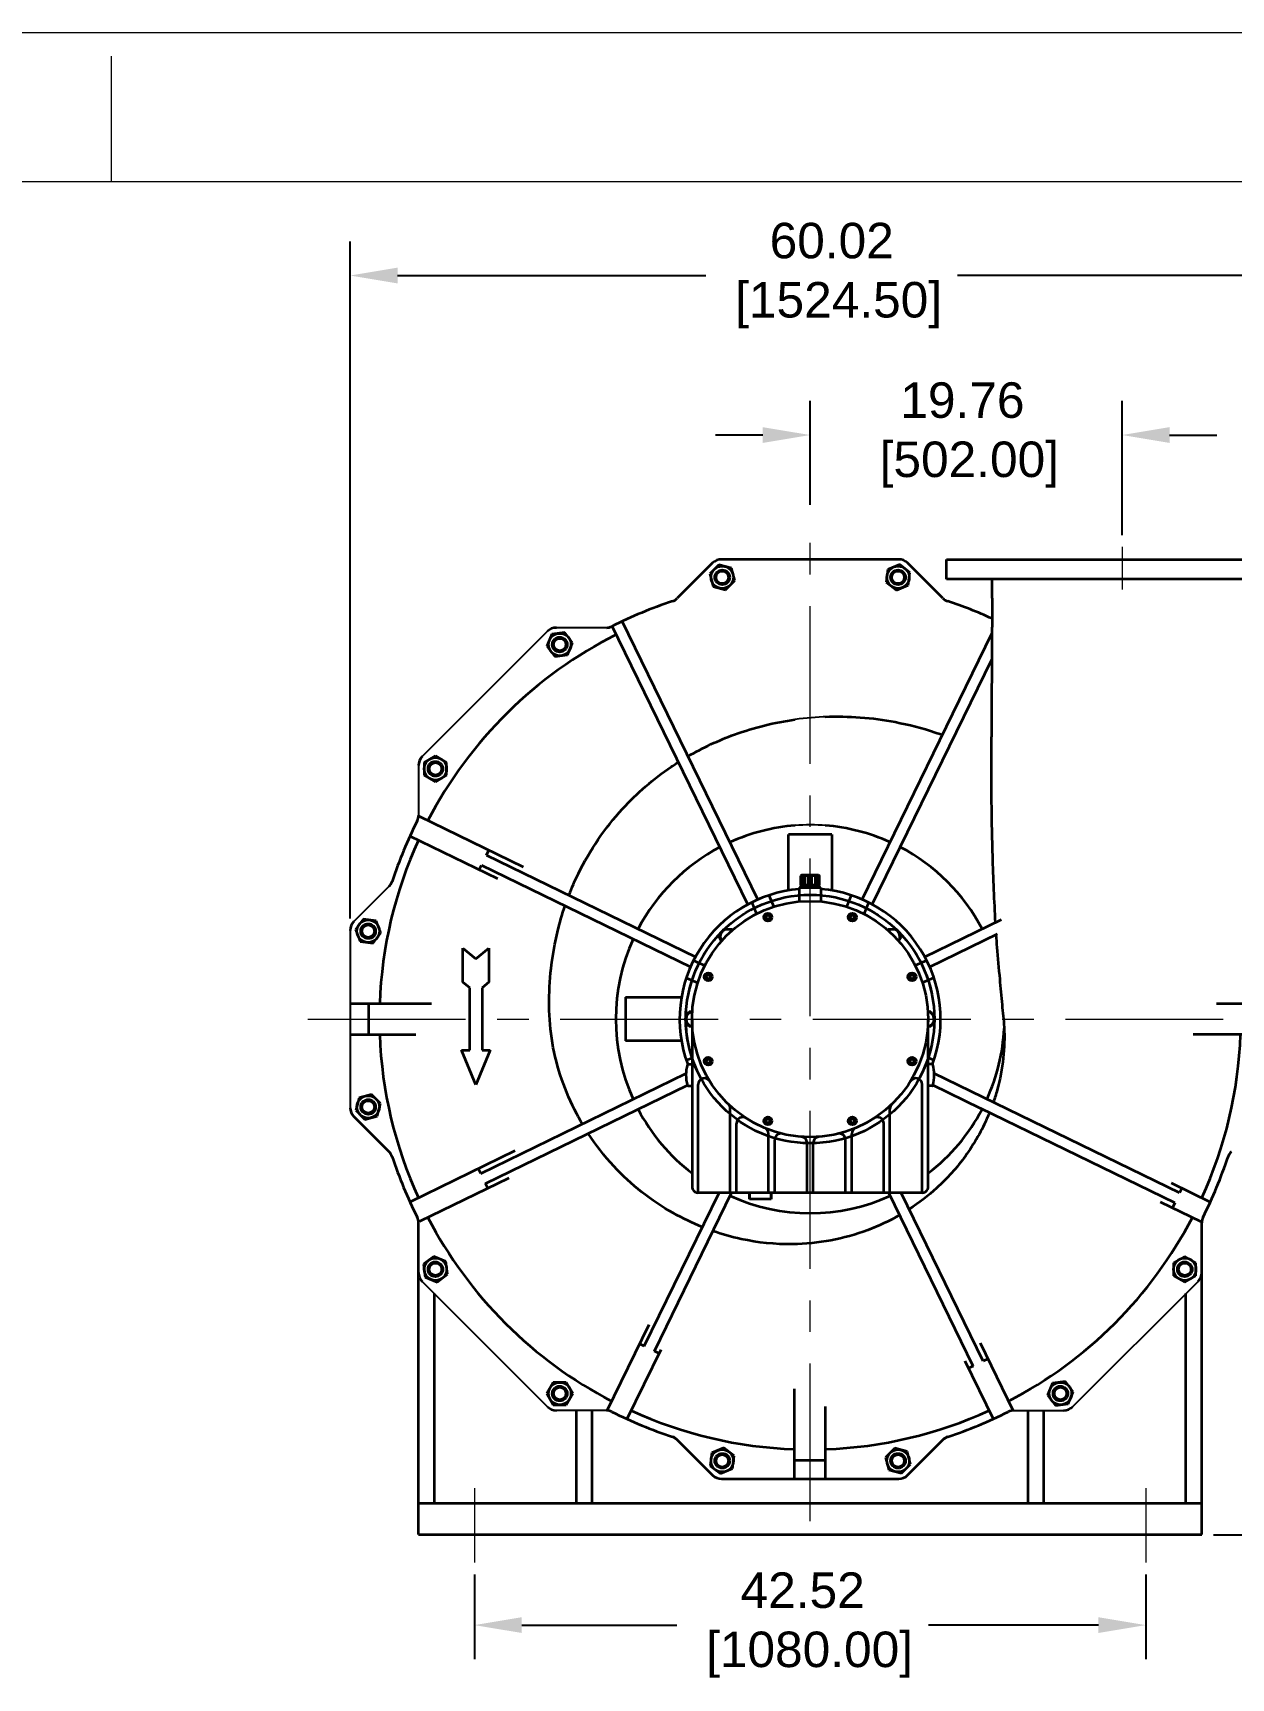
# Model space of a CAD drawing. Header units: inches. Extents: x 62 to 508, y 938 to 1278.
# Drawn here: x 391.7 to 467.6, y 1173.8 to 1278.1 of the extents above; entities that cross this region are included whole.
import ezdxf
from ezdxf.enums import TextEntityAlignment as Align

# ---------------------------------------------------------------- set-up
doc = ezdxf.new("R2010")
doc.units = ezdxf.units.IN
doc.header["$MEASUREMENT"] = 0
doc.linetypes.add('点画线', pattern=[16, 10, -2, 2, -2])
doc.layers.add('Title Block', color=7, linetype='Continuous')
doc.layers.add('中心线层', color=1, linetype='点画线', lineweight=18)
doc.layers.add('粗实线层', color=7, linetype='Continuous', lineweight=35)
doc.styles.add('ACANSTS', font='romans.shx', dxfattribs={"height": 1})
doc.styles.add('Roman', font='romans')
doc.styles.get("Standard").update_dxf_attribs({"font": 'arial.ttf'})
doc.dimstyles.new('STANDARD 2 PLCS', dxfattribs={"dimtxt": 0.125, "dimasz": 0.18, "dimexe": 0.18, "dimexo": 0.0625, "dimgap": 0.09, "dimtad": 0, "dimtih": 1, "dimtoh": 1, "dimzin": 4, "dimdsep": 46, "dimtxsty": 'Standard', "dimcen": 0.09, "dimaunit": 1, "dimadec": 0, "dimazin": 1, "dimtfac": 1, "dimtofl": 0, "dimtmove": 1, "dimatfit": 3, "dimfxl": 1, "dimtolj": 1, "dimtzin": 4, "dimarcsym": 0})

# ---------------------------------------------------------------- blocks, each defined once
blk = doc.blocks.new('*D19')
at = {"color": 0, "lineweight": -2, "transparency": 16777216}
for p, q in [((411.81, 1221.98), (411.81, 1264.89)), ((471.83, 1245.49), (471.83, 1264.89)), ((414.81, 1262.73), (434.34, 1262.73)), ((468.83, 1262.73), (450.28, 1262.73))]:
    blk.add_line(p, q, dxfattribs=at)
at = {"color": 0, "transparency": 16777216}
for points in [[(414.81, 1263.23), (414.81, 1262.23), (411.81, 1262.73)], [(468.83, 1263.23), (468.83, 1262.23), (471.83, 1262.73)]]:
    blk.add_solid(points, dxfattribs=at)
at = {"layer": 'Defpoints', "color": 0, "transparency": 16777216}
for p in [(471.83, 1262.73), (471.83, 1244.74), (411.81, 1221.23)]:
    blk.add_point(p, dxfattribs=at)
at = {"color": 0, "transparency": 16777216, "insert": (442.31, 1262.73), "char_height": 2.25, "attachment_point": 5}
blk.add_mtext('\\A1;60.02\\P [1524.50]', dxfattribs=at)
blk = doc.blocks.new('*D20')
at = {"color": 0, "lineweight": -2, "transparency": 16777216}
for p, q in [((440.94, 1248.19), (440.94, 1254.78)), ((460.71, 1246.28), (460.71, 1254.78)), ((437.94, 1252.62), (434.94, 1252.62)), ((463.71, 1252.62), (466.71, 1252.62))]:
    blk.add_line(p, q, dxfattribs=at)
at = {"color": 0, "transparency": 16777216}
for points in [[(437.94, 1253.12), (437.94, 1252.12), (440.94, 1252.62)], [(463.71, 1253.12), (463.71, 1252.12), (460.71, 1252.62)]]:
    blk.add_solid(points, dxfattribs=at)
at = {"layer": 'Defpoints', "color": 0, "transparency": 16777216}
for p in [(440.94, 1252.62), (440.94, 1247.44), (460.71, 1245.53)]:
    blk.add_point(p, dxfattribs=at)
at = {"color": 0, "transparency": 16777216, "insert": (450.59, 1252.62), "char_height": 2.25, "attachment_point": 5}
blk.add_mtext('\\A1;19.76\\P [502.00]', dxfattribs=at)
blk = doc.blocks.new('*D21')
at = {"color": 0, "lineweight": -2, "transparency": 16777216}
for p, q in [((472.58, 1244.74), (484.41, 1244.74)), ((482.25, 1241.74), (482.25, 1222.64)), ((482.25, 1185.93), (482.25, 1213.83)), ((466.5, 1182.93), (484.41, 1182.93))]:
    blk.add_line(p, q, dxfattribs=at)
at = {"color": 0, "transparency": 16777216}
for points in [[(481.75, 1241.74), (482.75, 1241.74), (482.25, 1244.74)], [(481.75, 1185.93), (482.75, 1185.93), (482.25, 1182.93)]]:
    blk.add_solid(points, dxfattribs=at)
at = {"layer": 'Defpoints', "color": 0, "transparency": 16777216}
for p in [(471.83, 1244.74), (465.75, 1182.93), (482.25, 1182.93)]:
    blk.add_point(p, dxfattribs=at)
at = {"color": 0, "transparency": 16777216, "insert": (482.25, 1218.24), "char_height": 2.25, "attachment_point": 5}
blk.add_mtext('\\A1;61.81\\P [1570.00]', dxfattribs=at)
blk = doc.blocks.new('*D22')
at = {"color": 0, "lineweight": -2, "transparency": 16777216}
for p, q in [((419.68, 1180.41), (419.68, 1175.04)), ((462.2, 1180.41), (462.2, 1175.04)), ((422.68, 1177.2), (432.5, 1177.2)), ((459.2, 1177.2), (448.44, 1177.2))]:
    blk.add_line(p, q, dxfattribs=at)
at = {"color": 0, "transparency": 16777216}
for points in [[(422.68, 1177.7), (422.68, 1176.7), (419.68, 1177.2)], [(459.2, 1177.7), (459.2, 1176.7), (462.2, 1177.2)]]:
    blk.add_solid(points, dxfattribs=at)
at = {"layer": 'Defpoints', "color": 0, "transparency": 16777216}
for p in [(419.68, 1181.16), (462.2, 1181.16), (462.2, 1177.2)]:
    blk.add_point(p, dxfattribs=at)
at = {"color": 0, "transparency": 16777216, "insert": (440.47, 1177.2), "char_height": 2.25, "attachment_point": 5}
blk.add_mtext('\\A1;42.52\\P [1080.00]', dxfattribs=at)
blk = doc.blocks.new('LONE STAR BLOWER TITLE BLOCK (SIZE A)')
at = {"layer": 'Title Block', "lineweight": 15}
for p, q in [((23.625, 18), (0, 18)), ((17.7188, 17.5), (17.7188, 17.9219)), ((23.125, 17.5), (0.5, 17.5)), ((23.125, 17.5), (0.5, 17.5))]:
    blk.add_line(p, q, dxfattribs=at)
at = {"layer": 'Title Block', "lineweight": 15, "style": 'ACANSTS'}
for tag, p, height in [('DRAWN_BY', (14.3692, 2.2855), 0.135), ('DRAWN_DATE', (15.5145, 2.2938), 0.135), ('DRAWING_SUBTITLE', (17.5134, 1.9768), 0.2025), ('CHECKED_BY', (14.3914, 1.9397), 0.135), ('CHECK_DATE', (15.4958, 1.9404), 0.135), ('ENGINEER', (14.3854, 1.6081), 0.135), ('ENG_DATE', (15.4868, 1.6029), 0.135), ('DRAWING_SUBTITLE', (17.5109, 1.5494), 0.2025), ('MANUFACTURING', (14.3811, 1.2706), 0.135), ('MFG_DATE', (15.4879, 1.2695), 0.135), ('CONTROL', (14.3811, 0.9331), 0.135), ('CONTROL_DATE', (15.4879, 0.932), 0.135), ('CAGE_CODE', (17.7275, 0.9163), 0.135), ('MODEL_FILE_NAME', (8.2952, 0.6111), 0.135), ('APPROVED_BY', (14.3698, 0.5685), 0.135), ('APPROVAL_DATE', (15.4796, 0.5615), 0.135)]:
    blk.add_attdef(tag, p, '', height=height, dxfattribs=at)
at = {"layer": 'Title Block', "lineweight": 15, "style": 'Roman', "flags": 8}
for tag, height, p in [('DWG_NUMBER', 0.2812, (18.9096, 1.1474)), ('SCALE', 0.135, (17.9035, 0.7041)), ('SHEETNUMBER', 0.135, (21.2556, 0.7041)), ('TOTA_SHEETS', 0.135, (21.8939, 0.7016))]:
    blk.add_attdef(tag, text='', height=height, dxfattribs=at).set_placement(p, align=Align.TOP_LEFT)
at = {"layer": 'Title Block', "lineweight": 15, "style": 'ACANSTS'}
blk.add_attdef('REVISION', text='', height=0.135, dxfattribs=at).set_placement((22.8495, 0.8933), align=Align.CENTER)

msp = doc.modelspace()

# ---------------------------------------------------------------- linework, layer by layer
for p, q in [((471.828, 1244.743), (450.606, 1244.743)), ((424.313, 1240.181), (416.37, 1232.238)), ((428.035, 1240.412), (424.87, 1240.412)), ((428.389, 1240.496), (428.035, 1240.412)), ((428.389, 1240.496), (428.035, 1240.412)), ((416.139, 1231.681), (416.139, 1228.516)), ((416.139, 1228.516), (416.055, 1228.162)), ((416.139, 1228.516), (416.055, 1228.162)), ((414.468, 1224.331), (414.277, 1224.02)), ((414.468, 1224.331), (414.277, 1224.02)), ((414.277, 1224.02), (412.039, 1221.783)), ((438.682, 1223.152), (437.962, 1222.897)), ((439.423, 1223.335), (438.682, 1223.152)), ((440.179, 1223.446), (439.423, 1223.335)), ((440.942, 1223.483), (440.179, 1223.446)), ((441.705, 1223.446), (440.942, 1223.483)), ((442.461, 1223.335), (441.705, 1223.446)), ((443.202, 1223.152), (442.461, 1223.335)), ((443.922, 1222.897), (443.202, 1223.152)), ((436.612, 1222.186), (435.995, 1221.735)), ((437.27, 1222.574), (436.612, 1222.186)), ((437.962, 1222.897), (437.27, 1222.574)), ((444.614, 1222.574), (443.922, 1222.897)), ((445.272, 1222.186), (444.614, 1222.574)), ((445.889, 1221.735), (445.272, 1222.186)), ((411.808, 1221.226), (411.808, 1218.891)), ((435.425, 1221.227), (434.907, 1220.666)), ((435.995, 1221.735), (435.425, 1221.227)), ((446.459, 1221.227), (445.889, 1221.735)), ((446.977, 1220.666), (446.459, 1221.227)), ((434.445, 1220.058), (434.045, 1219.407)), ((434.907, 1220.666), (434.445, 1220.058)), ((447.439, 1220.058), (446.977, 1220.666)), ((447.839, 1219.407), (447.439, 1220.058)), ((411.808, 1218.891), (411.808, 1218.891)), ((411.808, 1218.891), (411.808, 1216.593)), ((434.045, 1219.407), (433.709, 1218.721)), ((448.175, 1218.721), (447.839, 1219.407)), ((433.442, 1218.006), (433.245, 1217.268)), ((433.709, 1218.721), (433.442, 1218.006)), ((448.442, 1218.006), (448.175, 1218.721)), ((448.639, 1217.268), (448.442, 1218.006)), ((433.245, 1217.268), (433.12, 1216.514)), ((448.764, 1216.514), (448.639, 1217.268)), ((411.808, 1216.593), (411.808, 1216.593)), ((411.808, 1216.593), (411.808, 1214.625)), ((433.12, 1216.514), (433.068, 1215.662)), ((433.12, 1216.514), (433.12, 1216.514)), ((448.767, 1216.484), (448.764, 1216.514)), ((448.764, 1216.514), (448.764, 1216.514)), ((448.771, 1216.454), (448.767, 1216.484)), ((448.774, 1216.424), (448.771, 1216.454)), ((448.777, 1216.394), (448.774, 1216.424)), ((448.78, 1216.364), (448.777, 1216.394)), ((448.783, 1216.334), (448.78, 1216.364)), ((448.785, 1216.304), (448.783, 1216.334)), ((448.788, 1216.274), (448.785, 1216.304)), ((448.79, 1216.243), (448.788, 1216.274)), ((448.793, 1216.213), (448.79, 1216.243)), ((448.795, 1216.183), (448.793, 1216.213)), ((448.797, 1216.153), (448.795, 1216.183)), ((448.799, 1216.123), (448.797, 1216.153)), ((448.801, 1216.093), (448.799, 1216.123)), ((448.803, 1216.062), (448.801, 1216.093)), ((448.805, 1216.032), (448.803, 1216.062)), ((448.806, 1216.002), (448.805, 1216.032)), ((448.808, 1215.972), (448.806, 1216.002)), ((448.809, 1215.942), (448.808, 1215.972)), ((448.81, 1215.911), (448.809, 1215.942)), ((448.811, 1215.881), (448.81, 1215.911)), ((448.812, 1215.851), (448.811, 1215.881)), ((448.813, 1215.821), (448.812, 1215.851)), ((448.814, 1215.79), (448.813, 1215.821)), ((448.815, 1215.76), (448.814, 1215.79)), ((448.815, 1215.73), (448.815, 1215.76)), ((448.816, 1215.7), (448.815, 1215.73)), ((433.068, 1215.662), (433.109, 1214.808)), ((433.109, 1214.808), (433.242, 1213.964)), ((448.631, 1213.913), (448.77, 1214.756)), ((448.77, 1214.756), (448.816, 1215.609)), ((448.816, 1215.669), (448.816, 1215.7)), ((448.816, 1215.639), (448.816, 1215.669)), ((448.816, 1215.609), (448.816, 1215.639)), ((411.808, 1214.625), (411.808, 1214.625)), ((411.808, 1214.625), (411.808, 1209.992)), ((433.242, 1213.964), (433.465, 1213.14)), ((448.402, 1213.09), (448.631, 1213.913)), ((433.465, 1213.14), (433.777, 1212.344)), ((448.085, 1212.296), (448.402, 1213.09)), ((433.777, 1212.344), (434.173, 1211.587)), ((434.173, 1211.587), (434.648, 1210.877)), ((447.204, 1210.835), (447.684, 1211.542)), ((447.684, 1211.542), (448.085, 1212.296)), ((434.648, 1210.877), (435.198, 1210.223)), ((446.65, 1210.185), (447.204, 1210.835)), ((435.198, 1210.223), (435.815, 1209.632)), ((435.815, 1209.632), (436.493, 1209.112)), ((445.347, 1209.083), (446.028, 1209.598)), ((446.028, 1209.598), (446.65, 1210.185)), ((412.039, 1209.435), (414.277, 1207.197)), ((436.493, 1209.112), (437.223, 1208.668)), ((437.223, 1208.668), (437.997, 1208.306)), ((443.838, 1208.287), (444.614, 1208.644)), ((444.614, 1208.644), (445.347, 1209.083)), ((437.997, 1208.306), (438.806, 1208.03)), ((438.806, 1208.03), (439.639, 1207.843)), ((439.639, 1207.843), (440.489, 1207.748)), ((440.489, 1207.748), (441.343, 1207.745)), ((441.343, 1207.745), (442.193, 1207.835)), ((442.193, 1207.835), (443.028, 1208.016)), ((443.028, 1208.016), (443.838, 1208.287)), ((414.277, 1207.197), (414.468, 1206.887)), ((414.277, 1207.197), (414.468, 1206.887)), ((467.217, 1206.302), (467.251, 1206.4)), ((467.251, 1206.4), (467.285, 1206.497)), ((467.285, 1206.497), (467.318, 1206.594)), ((467.318, 1206.594), (467.351, 1206.692)), ((467.351, 1206.692), (467.384, 1206.789)), ((467.384, 1206.789), (467.416, 1206.887)), ((467.416, 1206.887), (467.607, 1207.197)), ((467.416, 1206.887), (467.607, 1207.197)), ((467.42, 1206.899), (467.416, 1206.887)), ((467.424, 1206.91), (467.42, 1206.899)), ((467.429, 1206.922), (467.424, 1206.91)), ((467.433, 1206.933), (467.429, 1206.922)), ((467.438, 1206.944), (467.433, 1206.933)), ((467.443, 1206.956), (467.438, 1206.944)), ((467.448, 1206.967), (467.443, 1206.956)), ((467.453, 1206.978), (467.448, 1206.967)), ((467.458, 1206.989), (467.453, 1206.978)), ((467.464, 1207), (467.458, 1206.989)), ((467.469, 1207.011), (467.464, 1207)), ((467.475, 1207.022), (467.469, 1207.011)), ((467.481, 1207.032), (467.475, 1207.022)), ((467.487, 1207.043), (467.481, 1207.032)), ((467.494, 1207.053), (467.487, 1207.043)), ((467.5, 1207.064), (467.494, 1207.053)), ((467.507, 1207.074), (467.5, 1207.064)), ((467.514, 1207.084), (467.507, 1207.074)), ((467.521, 1207.094), (467.514, 1207.084)), ((467.528, 1207.104), (467.521, 1207.094)), ((467.535, 1207.114), (467.528, 1207.104)), ((467.543, 1207.124), (467.535, 1207.114)), ((467.55, 1207.133), (467.543, 1207.124)), ((467.558, 1207.143), (467.55, 1207.133)), ((467.566, 1207.152), (467.558, 1207.143)), ((467.574, 1207.162), (467.566, 1207.152)), ((467.582, 1207.171), (467.574, 1207.162)), ((467.59, 1207.18), (467.582, 1207.171)), ((467.599, 1207.189), (467.59, 1207.18)), ((467.607, 1207.197), (467.599, 1207.189)), ((414.844, 1205.819), (414.88, 1205.722)), ((414.88, 1205.722), (414.917, 1205.626)), ((466.817, 1205.243), (466.855, 1205.338)), ((466.855, 1205.338), (466.893, 1205.434)), ((466.893, 1205.434), (466.93, 1205.53)), ((466.93, 1205.53), (466.967, 1205.626)), ((466.967, 1205.626), (467.004, 1205.722)), ((467.004, 1205.722), (467.04, 1205.819)), ((467.04, 1205.819), (467.076, 1205.915)), ((467.076, 1205.915), (467.112, 1206.012)), ((467.112, 1206.012), (467.147, 1206.109)), ((467.147, 1206.109), (467.182, 1206.205)), ((467.182, 1206.205), (467.217, 1206.302)), ((466.374, 1204.2), (466.416, 1204.294)), ((466.416, 1204.294), (466.458, 1204.388)), ((466.458, 1204.388), (466.499, 1204.483)), ((466.499, 1204.483), (466.54, 1204.577)), ((466.54, 1204.577), (466.581, 1204.672)), ((466.581, 1204.672), (466.621, 1204.767)), ((466.621, 1204.767), (466.661, 1204.862)), ((466.661, 1204.862), (466.7, 1204.957)), ((466.7, 1204.957), (466.74, 1205.052)), ((466.74, 1205.052), (466.778, 1205.147)), ((466.778, 1205.147), (466.817, 1205.243)), ((465.893, 1203.183), (465.909, 1203.214)), ((465.909, 1203.214), (465.924, 1203.246)), ((465.924, 1203.246), (465.94, 1203.278)), ((465.94, 1203.278), (465.956, 1203.31)), ((465.956, 1203.31), (465.971, 1203.341)), ((465.971, 1203.341), (465.987, 1203.373)), ((465.987, 1203.373), (466.002, 1203.405)), ((466.002, 1203.405), (466.018, 1203.437)), ((466.018, 1203.437), (466.033, 1203.469)), ((466.033, 1203.469), (466.049, 1203.5)), ((466.049, 1203.5), (466.064, 1203.532)), ((466.064, 1203.532), (466.079, 1203.564)), ((466.079, 1203.564), (466.095, 1203.596)), ((466.095, 1203.596), (466.11, 1203.628)), ((466.11, 1203.628), (466.125, 1203.66)), ((466.125, 1203.66), (466.14, 1203.692)), ((466.14, 1203.692), (466.155, 1203.724)), ((466.155, 1203.724), (466.17, 1203.756)), ((466.17, 1203.756), (466.185, 1203.788)), ((466.185, 1203.788), (466.2, 1203.82)), ((466.2, 1203.82), (466.215, 1203.852)), ((466.215, 1203.852), (466.23, 1203.884)), ((466.23, 1203.884), (466.245, 1203.916)), ((466.245, 1203.916), (466.26, 1203.948)), ((466.26, 1203.948), (466.275, 1203.981)), ((466.275, 1203.981), (466.289, 1204.013)), ((466.289, 1204.013), (466.332, 1204.106)), ((466.289, 1204.013), (466.289, 1204.013)), ((466.332, 1204.106), (466.374, 1204.2)), ((416.055, 1203.056), (416.139, 1202.702)), ((416.055, 1203.056), (416.139, 1202.702)), ((416.139, 1202.702), (416.139, 1184.9)), ((416.139, 1199.537), (416.139, 1202.702)), ((465.745, 1202.702), (465.83, 1203.056)), ((465.745, 1202.702), (465.83, 1203.056)), ((465.746, 1202.726), (465.745, 1202.714)), ((465.745, 1202.714), (465.745, 1202.702)), ((465.745, 1184.9), (465.745, 1202.702)), ((465.745, 1199.537), (465.745, 1202.702)), ((465.747, 1202.751), (465.746, 1202.738)), ((465.746, 1202.738), (465.746, 1202.726)), ((465.748, 1202.763), (465.747, 1202.751)), ((465.749, 1202.775), (465.748, 1202.763)), ((465.75, 1202.787), (465.749, 1202.775)), ((465.751, 1202.799), (465.75, 1202.787)), ((465.753, 1202.812), (465.751, 1202.799)), ((465.755, 1202.824), (465.753, 1202.812)), ((465.757, 1202.836), (465.755, 1202.824)), ((465.759, 1202.848), (465.757, 1202.836)), ((465.761, 1202.86), (465.759, 1202.848)), ((465.764, 1202.872), (465.761, 1202.86)), ((465.767, 1202.884), (465.764, 1202.872)), ((465.769, 1202.896), (465.767, 1202.884)), ((465.773, 1202.908), (465.769, 1202.896)), ((465.776, 1202.919), (465.773, 1202.908)), ((465.779, 1202.931), (465.776, 1202.919)), ((465.783, 1202.943), (465.779, 1202.931)), ((465.787, 1202.954), (465.783, 1202.943)), ((465.791, 1202.966), (465.787, 1202.954)), ((465.795, 1202.978), (465.791, 1202.966)), ((465.8, 1202.989), (465.795, 1202.978)), ((465.804, 1203), (465.8, 1202.989)), ((465.809, 1203.012), (465.804, 1203)), ((465.814, 1203.023), (465.809, 1203.012)), ((465.819, 1203.034), (465.814, 1203.023)), ((465.824, 1203.045), (465.819, 1203.034)), ((465.83, 1203.056), (465.824, 1203.045)), ((465.83, 1203.056), (465.845, 1203.088)), ((465.845, 1203.088), (465.861, 1203.119)), ((465.861, 1203.119), (465.877, 1203.151)), ((465.877, 1203.151), (465.893, 1203.183)), ((424.313, 1191.036), (416.37, 1198.98)), ((457.571, 1191.036), (465.515, 1198.98)), ((428.035, 1190.806), (424.87, 1190.806)), ((453.849, 1190.806), (457.014, 1190.806)), ((432.22, 1189.135), (432.53, 1188.944)), ((432.22, 1189.135), (432.53, 1188.944)), ((432.53, 1188.944), (434.768, 1186.706)), ((447.116, 1186.706), (449.354, 1188.944)), ((449.354, 1188.944), (449.664, 1189.135)), ((449.354, 1188.944), (449.664, 1189.135)), ((434.768, 1186.706), (434.768, 1186.706)), ((434.768, 1186.706), (434.783, 1186.691)), ((434.783, 1186.691), (434.798, 1186.677)), ((434.798, 1186.677), (434.814, 1186.664)), ((434.814, 1186.664), (434.83, 1186.651)), ((434.83, 1186.651), (434.846, 1186.638)), ((434.846, 1186.638), (434.862, 1186.625)), ((434.862, 1186.625), (434.879, 1186.614)), ((434.879, 1186.614), (434.896, 1186.602)), ((434.896, 1186.602), (434.914, 1186.591)), ((434.914, 1186.591), (434.931, 1186.581)), ((434.931, 1186.581), (434.949, 1186.57)), ((434.949, 1186.57), (434.968, 1186.561)), ((434.968, 1186.561), (434.986, 1186.552)), ((434.986, 1186.552), (435.005, 1186.543)), ((435.005, 1186.543), (435.024, 1186.535)), ((435.024, 1186.535), (435.043, 1186.527)), ((435.043, 1186.527), (435.062, 1186.52)), ((435.062, 1186.52), (435.082, 1186.514)), ((446.802, 1186.514), (446.822, 1186.52)), ((446.822, 1186.52), (446.841, 1186.527)), ((446.841, 1186.527), (446.86, 1186.535)), ((446.86, 1186.535), (446.879, 1186.543)), ((446.879, 1186.543), (446.898, 1186.552)), ((446.898, 1186.552), (446.916, 1186.561)), ((446.916, 1186.561), (446.935, 1186.57)), ((446.935, 1186.57), (446.953, 1186.581)), ((446.953, 1186.581), (446.97, 1186.591)), ((446.97, 1186.591), (446.988, 1186.602)), ((446.988, 1186.602), (447.005, 1186.614)), ((447.005, 1186.614), (447.022, 1186.625)), ((447.022, 1186.625), (447.038, 1186.638)), ((447.038, 1186.638), (447.055, 1186.651)), ((447.055, 1186.651), (447.07, 1186.664)), ((447.07, 1186.664), (447.086, 1186.677)), ((447.086, 1186.677), (447.101, 1186.691)), ((447.101, 1186.691), (447.116, 1186.706)), ((447.116, 1186.706), (447.116, 1186.706)), ((435.082, 1186.514), (435.101, 1186.507)), ((435.101, 1186.507), (435.121, 1186.502)), ((435.121, 1186.502), (435.141, 1186.497)), ((435.141, 1186.497), (435.161, 1186.492)), ((435.161, 1186.492), (435.182, 1186.488)), ((435.182, 1186.488), (435.202, 1186.485)), ((435.202, 1186.485), (435.222, 1186.482)), ((435.222, 1186.482), (435.243, 1186.479)), ((435.243, 1186.479), (435.263, 1186.477)), ((435.263, 1186.477), (435.284, 1186.476)), ((435.284, 1186.476), (435.304, 1186.475)), ((435.304, 1186.475), (435.325, 1186.475)), ((435.325, 1186.475), (435.325, 1186.475)), ((435.325, 1186.475), (439.958, 1186.475)), ((439.958, 1186.475), (439.958, 1186.475)), ((439.958, 1186.475), (441.926, 1186.475)), ((441.926, 1186.475), (441.926, 1186.475)), ((441.926, 1186.475), (446.559, 1186.475)), ((446.559, 1186.475), (446.559, 1186.475)), ((446.559, 1186.475), (446.58, 1186.475)), ((446.58, 1186.475), (446.6, 1186.476)), ((446.6, 1186.476), (446.621, 1186.477)), ((446.621, 1186.477), (446.641, 1186.479)), ((446.641, 1186.479), (446.662, 1186.482)), ((446.662, 1186.482), (446.682, 1186.485)), ((446.682, 1186.485), (446.702, 1186.488)), ((446.702, 1186.488), (446.723, 1186.492)), ((446.723, 1186.492), (446.743, 1186.497)), ((446.743, 1186.497), (446.763, 1186.502)), ((446.763, 1186.502), (446.783, 1186.507)), ((446.783, 1186.507), (446.802, 1186.514)), ((465.745, 1182.932), (465.745, 1184.9)), ((455.115, 1182.932), (462.202, 1182.932)), ((462.202, 1182.932), (462.202, 1182.932)), ((462.202, 1182.932), (465.745, 1182.932)), ((465.745, 1182.932), (465.745, 1182.932))]:
    msp.add_line(p, q)
for centre, radius, start, end in [((442.671, 1215.496), 19.284, 91.92287, 97.98853), ((440.942, 1215.609), 12.303, 85.34875, 94.43224)]:
    msp.add_arc(centre, radius, start, end)
at = {"layer": '中心线层'}
for p, q in [((440.942, 1183.782), (440.942, 1247.436)), ((460.706, 1245.534), (460.706, 1242.834)), ((409.115, 1215.609), (472.769, 1215.609)), ((419.682, 1185.885), (419.682, 1181.16)), ((462.202, 1185.885), (462.202, 1181.16))]:
    msp.add_line(p, q, dxfattribs=at)
at = {"layer": '粗实线层'}
for p, q in [((434.768, 1244.512), (432.53, 1242.274)), ((435.162, 1244.394), (434.583, 1243.816)), ((435.952, 1244.182), (435.162, 1244.394)), ((439.82, 1244.743), (435.325, 1244.743)), ((436.164, 1243.392), (435.952, 1244.182)), ((446.559, 1244.743), (439.82, 1244.743)), ((445.861, 1244.102), (445.755, 1243.291)), ((446.617, 1244.415), (445.861, 1244.102)), ((447.267, 1243.917), (446.617, 1244.415)), ((449.354, 1242.274), (447.116, 1244.512)), ((447.16, 1243.106), (447.267, 1243.917)), ((449.584, 1243.483), (449.584, 1244.743)), ((449.584, 1244.743), (471.828, 1244.743)), ((434.583, 1243.816), (434.795, 1243.025)), ((434.795, 1243.025), (435.585, 1242.813)), ((435.585, 1242.813), (436.164, 1243.392)), ((445.755, 1243.291), (446.404, 1242.792)), ((446.404, 1242.792), (447.16, 1243.106)), ((471.828, 1243.483), (449.584, 1243.483)), ((437.64, 1223.188), (429.038, 1240.824)), ((424.586, 1239.991), (424.273, 1239.235)), ((425.397, 1240.098), (424.586, 1239.991)), ((425.896, 1239.449), (425.397, 1240.098)), ((437.003, 1222.878), (428.401, 1240.513)), ((444.245, 1223.188), (452.462, 1240.036)), ((424.273, 1239.235), (424.771, 1238.586)), ((424.771, 1238.586), (425.582, 1238.693)), ((425.582, 1238.693), (425.896, 1239.449)), ((444.882, 1222.878), (452.454, 1238.403)), ((417.209, 1232.285), (416.5, 1231.876)), ((416.5, 1231.876), (416.5, 1231.058)), ((417.918, 1231.876), (417.209, 1232.285)), ((417.918, 1231.058), (417.918, 1231.876)), ((416.5, 1231.058), (417.209, 1230.648)), ((417.209, 1230.648), (417.918, 1231.058)), ((422.796, 1225.226), (416.193, 1228.446)), ((421.159, 1224.491), (415.589, 1227.208)), ((439.564, 1223.761), (439.564, 1227.306)), ((439.991, 1227.306), (439.564, 1227.306)), ((442.32, 1227.306), (439.991, 1227.306)), ((442.32, 1227.306), (442.32, 1223.761)), ((420.436, 1226.005), (420.583, 1226.305)), ((419.979, 1225.067), (420.125, 1225.368)), ((420.125, 1225.368), (433.363, 1218.911)), ((420.436, 1226.005), (433.673, 1219.548)), ((440.411, 1224.743), (440.351, 1224.684)), ((440.351, 1224.113), (440.351, 1224.684)), ((440.351, 1224.684), (440.36, 1224.684)), ((440.351, 1224.113), (441.533, 1224.113)), ((440.351, 1223.955), (440.351, 1224.073)), ((440.351, 1224.073), (441.533, 1224.073)), ((440.38, 1224.703), (440.36, 1224.684)), ((440.36, 1224.113), (440.36, 1224.684)), ((440.38, 1224.703), (440.38, 1224.113)), ((440.38, 1224.703), (440.475, 1224.703)), ((440.391, 1224.073), (440.391, 1224.113)), ((440.411, 1224.743), (441.474, 1224.743)), ((440.461, 1224.684), (440.475, 1224.703)), ((440.461, 1224.113), (440.461, 1224.684)), ((440.461, 1224.684), (440.6, 1224.684)), ((440.614, 1224.703), (440.6, 1224.684)), ((440.6, 1224.113), (440.6, 1224.684)), ((440.614, 1224.703), (440.614, 1224.113)), ((440.614, 1224.703), (440.844, 1224.703)), ((440.844, 1224.113), (440.844, 1224.703)), ((440.844, 1224.684), (441.04, 1224.684)), ((441.04, 1224.113), (441.04, 1224.703)), ((441.04, 1224.703), (441.27, 1224.703)), ((441.27, 1224.703), (441.27, 1224.113)), ((441.284, 1224.684), (441.27, 1224.703)), ((441.284, 1224.113), (441.284, 1224.684)), ((441.284, 1224.684), (441.423, 1224.684)), ((441.409, 1224.703), (441.423, 1224.684)), ((441.409, 1224.703), (441.504, 1224.703)), ((441.423, 1224.113), (441.423, 1224.684)), ((441.474, 1224.743), (441.533, 1224.684)), ((441.493, 1224.073), (441.493, 1224.113)), ((441.504, 1224.703), (441.504, 1224.113)), ((441.524, 1224.684), (441.504, 1224.703)), ((441.524, 1224.113), (441.524, 1224.684)), ((441.524, 1224.684), (441.533, 1224.684)), ((441.533, 1224.113), (441.533, 1224.684)), ((441.533, 1223.955), (441.533, 1224.073)), ((438.332, 1223.454), (438.64, 1222.711)), ((440.253, 1223.955), (440.253, 1223.057)), ((440.253, 1223.955), (441.631, 1223.955)), ((441.631, 1223.955), (441.631, 1223.057)), ((443.552, 1223.454), (443.245, 1222.711)), ((437.241, 1223.002), (437.549, 1222.256)), ((438.2, 1222.182), (438.133, 1222.065)), ((438.133, 1222.065), (438.2, 1221.948)), ((438.335, 1222.182), (438.2, 1222.182)), ((438.403, 1222.065), (438.335, 1222.182)), ((438.335, 1221.948), (438.403, 1222.065)), ((443.549, 1222.182), (443.481, 1222.065)), ((443.481, 1222.065), (443.549, 1221.948)), ((443.684, 1222.182), (443.549, 1222.182)), ((443.751, 1222.065), (443.684, 1222.182)), ((443.684, 1221.948), (443.751, 1222.065)), ((444.643, 1223.002), (444.335, 1222.256)), ((412.634, 1221.933), (412.136, 1221.284)), ((412.136, 1221.284), (412.449, 1220.528)), ((413.445, 1221.827), (412.634, 1221.933)), ((413.26, 1220.421), (413.758, 1221.071)), ((413.758, 1221.071), (413.445, 1221.827)), ((435.177, 1220.829), (435.449, 1221.301)), ((435.449, 1221.301), (435.995, 1221.301)), ((435.995, 1221.301), (436.033, 1221.236)), ((438.2, 1221.948), (438.335, 1221.948)), ((443.549, 1221.948), (443.684, 1221.948)), ((445.851, 1221.236), (445.889, 1221.301)), ((445.889, 1221.301), (446.435, 1221.301)), ((446.435, 1221.301), (446.707, 1220.829)), ((448.211, 1219.548), (453.067, 1221.917)), ((448.522, 1218.911), (452.806, 1221.001)), ((412.449, 1220.528), (413.26, 1220.421)), ((418.947, 1217.946), (418.947, 1220.111)), ((418.947, 1220.111), (419.774, 1219.417)), ((419.774, 1219.417), (420.6, 1220.111)), ((420.6, 1220.111), (420.6, 1217.946)), ((435.337, 1220.551), (435.177, 1220.829)), ((446.707, 1220.829), (446.547, 1220.551)), ((433.549, 1219.31), (434.282, 1219.007)), ((448.335, 1219.31), (447.603, 1219.007)), ((419.38, 1217.582), (418.947, 1217.946)), ((420.6, 1217.946), (420.167, 1217.582)), ((433.097, 1218.219), (433.835, 1217.914)), ((434.418, 1218.4), (434.351, 1218.283)), ((434.351, 1218.283), (434.418, 1218.166)), ((434.553, 1218.4), (434.418, 1218.4)), ((434.418, 1218.166), (434.553, 1218.166)), ((434.621, 1218.283), (434.553, 1218.4)), ((434.553, 1218.166), (434.621, 1218.283)), ((447.331, 1218.4), (447.263, 1218.283)), ((447.263, 1218.283), (447.331, 1218.166)), ((447.466, 1218.4), (447.331, 1218.4)), ((447.331, 1218.166), (447.466, 1218.166)), ((447.533, 1218.283), (447.466, 1218.4)), ((447.466, 1218.166), (447.533, 1218.283)), ((448.787, 1218.219), (448.049, 1217.914)), ((419.38, 1213.636), (419.38, 1217.582)), ((420.167, 1217.582), (420.167, 1213.636)), ((429.245, 1216.987), (429.245, 1214.231)), ((429.245, 1216.987), (432.79, 1216.987)), ((411.808, 1216.593), (416.967, 1216.593)), ((412.989, 1214.625), (412.989, 1216.593)), ((433.015, 1215.609), (433.287, 1216.081)), ((433.287, 1216.081), (433.479, 1216.081)), ((448.405, 1216.081), (448.597, 1216.081)), ((448.597, 1216.081), (448.869, 1215.609)), ((466.683, 1216.593), (470.076, 1216.593)), ((433.287, 1215.136), (433.015, 1215.609)), ((433.462, 1215.136), (433.287, 1215.136)), ((433.462, 1215.609), (433.462, 1204.983)), ((448.422, 1204.983), (448.422, 1215.609)), ((448.597, 1215.136), (448.422, 1215.136)), ((448.869, 1215.609), (448.597, 1215.136)), ((411.808, 1214.625), (415.959, 1214.625)), ((418.868, 1213.636), (419.38, 1213.636)), ((419.774, 1211.45), (418.868, 1213.636)), ((420.679, 1213.636), (419.774, 1211.45)), ((420.167, 1213.636), (420.679, 1213.636)), ((432.79, 1214.231), (429.245, 1214.231)), ((470.076, 1214.625), (465.209, 1214.625)), ((433.097, 1212.999), (433.462, 1213.15)), ((433.215, 1212.755), (433.462, 1212.755)), ((434.418, 1213.052), (434.351, 1212.935)), ((434.351, 1212.935), (434.418, 1212.818)), ((434.553, 1213.052), (434.418, 1213.052)), ((434.418, 1212.818), (434.553, 1212.818)), ((434.621, 1212.935), (434.553, 1213.052)), ((434.553, 1212.818), (434.621, 1212.935)), ((447.331, 1213.052), (447.263, 1212.935)), ((447.263, 1212.935), (447.331, 1212.818)), ((447.466, 1213.052), (447.331, 1213.052)), ((447.331, 1212.818), (447.466, 1212.818)), ((447.533, 1212.935), (447.466, 1213.052)), ((447.466, 1212.818), (447.533, 1212.935)), ((448.787, 1212.999), (448.422, 1213.15)), ((448.669, 1212.755), (448.422, 1212.755)), ((420.075, 1205.826), (433.076, 1212.167)), ((464.345, 1204.589), (448.808, 1212.167)), ((412.369, 1210.619), (412.157, 1209.829)), ((413.159, 1210.831), (412.369, 1210.619)), ((413.738, 1210.252), (413.159, 1210.831)), ((420.386, 1205.189), (433.171, 1211.424)), ((433.215, 1211.377), (433.462, 1211.377)), ((433.855, 1204.599), (433.855, 1211.461)), ((448.029, 1204.599), (448.029, 1211.461)), ((448.669, 1211.377), (448.422, 1211.377)), ((451.737, 1209.949), (448.713, 1211.424)), ((412.157, 1209.829), (412.735, 1209.25)), ((412.735, 1209.25), (413.526, 1209.462)), ((413.526, 1209.462), (413.738, 1210.252)), ((435.883, 1204.599), (435.883, 1209.928)), ((446.001, 1204.599), (446.001, 1209.928)), ((464.034, 1203.952), (451.754, 1209.941)), ((412.039, 1209.435), (414.277, 1207.197)), ((436.277, 1204.599), (436.277, 1208.994)), ((438.2, 1209.27), (438.133, 1209.153)), ((438.133, 1209.153), (438.2, 1209.036)), ((438.335, 1209.27), (438.2, 1209.27)), ((438.2, 1209.036), (438.335, 1209.036)), ((438.403, 1209.153), (438.335, 1209.27)), ((438.335, 1209.036), (438.403, 1209.153)), ((443.549, 1209.27), (443.481, 1209.153)), ((443.481, 1209.153), (443.549, 1209.036)), ((443.684, 1209.27), (443.549, 1209.27)), ((443.549, 1209.036), (443.684, 1209.036)), ((443.751, 1209.153), (443.684, 1209.27)), ((443.684, 1209.036), (443.751, 1209.153)), ((445.607, 1204.599), (445.607, 1208.994)), ((438.304, 1204.599), (438.304, 1208.342)), ((438.698, 1204.599), (438.698, 1207.955)), ((440.745, 1204.599), (440.745, 1207.757)), ((441.139, 1204.599), (441.139, 1207.757)), ((443.186, 1204.599), (443.186, 1207.955)), ((443.58, 1204.599), (443.58, 1208.342)), ((422.233, 1207.25), (415.589, 1204.01)), ((421.851, 1205.531), (416.193, 1202.771)), ((420.075, 1205.826), (419.928, 1206.126)), ((420.533, 1204.888), (420.386, 1205.189)), ((430.437, 1194.88), (435.178, 1204.599)), ((431.074, 1194.569), (435.967, 1204.599)), ((448.038, 1204.599), (433.846, 1204.599)), ((437.103, 1204.599), (437.103, 1204.192)), ((437.103, 1204.192), (437.103, 1204.599)), ((438.481, 1204.599), (438.481, 1204.192)), ((438.481, 1204.192), (438.481, 1204.599)), ((451.272, 1193.62), (445.918, 1204.599)), ((451.909, 1193.931), (446.706, 1204.599)), ((463.817, 1205.219), (466.295, 1204.01)), ((464.491, 1204.89), (464.345, 1204.589)), ((438.481, 1204.192), (437.103, 1204.192)), ((463.108, 1204.031), (465.691, 1202.771)), ((464.034, 1203.952), (463.887, 1203.651)), ((416.139, 1182.932), (416.139, 1202.702)), ((465.745, 1182.932), (465.745, 1202.702)), ((417.102, 1200.562), (416.453, 1200.064)), ((417.858, 1200.249), (417.102, 1200.562)), ((417.965, 1199.438), (417.858, 1200.249)), ((464.675, 1200.569), (463.966, 1200.16)), ((463.966, 1200.16), (463.966, 1199.342)), ((465.384, 1200.16), (464.675, 1200.569)), ((465.384, 1199.342), (465.384, 1200.16)), ((416.453, 1200.064), (416.56, 1199.253)), ((416.56, 1199.253), (417.316, 1198.94)), ((417.316, 1198.94), (417.965, 1199.438)), ((463.966, 1199.342), (464.675, 1198.933)), ((464.675, 1198.933), (465.384, 1199.342)), ((417.139, 1184.9), (417.139, 1198.211)), ((464.745, 1184.9), (464.745, 1198.211)), ((428.078, 1190.805), (430.738, 1196.258)), ((430.437, 1194.88), (430.137, 1195.026)), ((453.806, 1190.805), (451.725, 1195.072)), ((429.346, 1190.262), (431.496, 1194.671)), ((431.375, 1194.422), (431.074, 1194.569)), ((450.744, 1193.941), (452.538, 1190.262)), ((452.21, 1194.078), (451.909, 1193.931)), ((451.272, 1193.62), (450.972, 1193.473)), ((424.675, 1192.585), (424.266, 1191.876)), ((424.266, 1191.876), (424.675, 1191.167)), ((425.493, 1192.585), (424.675, 1192.585)), ((425.903, 1191.876), (425.493, 1192.585)), ((425.493, 1191.167), (425.903, 1191.876)), ((439.958, 1186.475), (439.958, 1192.182)), ((456.302, 1192.525), (455.989, 1191.769)), ((455.989, 1191.769), (456.487, 1191.12)), ((457.113, 1192.632), (456.302, 1192.525)), ((457.611, 1191.983), (457.113, 1192.632)), ((457.298, 1191.227), (457.611, 1191.983)), ((424.675, 1191.167), (425.493, 1191.167)), ((426.139, 1184.9), (426.139, 1190.806)), ((427.139, 1184.9), (427.139, 1190.806)), ((441.926, 1186.475), (441.926, 1191.058)), ((454.745, 1184.9), (454.745, 1190.806)), ((455.745, 1184.9), (455.745, 1190.806)), ((456.487, 1191.12), (457.298, 1191.227)), ((432.53, 1188.944), (434.768, 1186.706)), ((447.116, 1186.706), (449.354, 1188.944)), ((434.724, 1188.112), (434.618, 1187.301)), ((435.48, 1188.425), (434.724, 1188.112)), ((436.13, 1187.927), (435.48, 1188.425)), ((436.023, 1187.116), (436.13, 1187.927)), ((439.958, 1187.656), (441.926, 1187.656)), ((446.299, 1188.404), (445.72, 1187.826)), ((445.72, 1187.826), (445.932, 1187.035)), ((447.089, 1188.193), (446.299, 1188.404)), ((447.301, 1187.402), (447.089, 1188.193)), ((434.618, 1187.301), (435.267, 1186.803)), ((435.267, 1186.803), (436.023, 1187.116)), ((445.932, 1187.035), (446.722, 1186.824)), ((446.722, 1186.824), (447.301, 1187.402)), ((435.325, 1186.475), (446.559, 1186.475)), ((465.745, 1184.9), (416.139, 1184.9)), ((416.139, 1182.932), (465.745, 1182.932))]:
    msp.add_line(p, q, dxfattribs=at)
for points in [[(433.462, 1204.983), (433.466, 1204.924), (433.495, 1204.827), (433.549, 1204.739), (433.629, 1204.665), (433.735, 1204.615), (433.846, 1204.599)], [(448.038, 1204.599), (448.148, 1204.615), (448.253, 1204.664), (448.334, 1204.737), (448.388, 1204.824), (448.417, 1204.921), (448.422, 1204.983)]]:
    msp.add_lwpolyline(points, dxfattribs=at)
for centre, radius in [((435.374, 1243.604), 0.709), ((435.374, 1243.604), 0.472), ((435.374, 1243.604), 0.394), ((446.511, 1243.604), 0.709), ((446.511, 1243.604), 0.472), ((446.511, 1243.604), 0.394), ((425.084, 1239.342), 0.709), ((425.084, 1239.342), 0.472), ((425.084, 1239.342), 0.394), ((417.209, 1231.467), 0.709), ((417.209, 1231.467), 0.472), ((417.209, 1231.467), 0.394), ((440.942, 1215.609), 7.874), ((440.942, 1215.609), 7.48), ((438.268, 1222.065), 0.256), ((438.268, 1222.065), 0.244), ((438.268, 1222.065), 0.135), ((443.616, 1222.065), 0.256), ((443.616, 1222.065), 0.244), ((443.616, 1222.065), 0.135), ((412.947, 1221.177), 0.709), ((412.947, 1221.177), 0.472), ((412.947, 1221.177), 0.394), ((434.486, 1218.283), 0.256), ((434.486, 1218.283), 0.244), ((434.486, 1218.283), 0.135), ((447.398, 1218.283), 0.256), ((447.398, 1218.283), 0.244), ((447.398, 1218.283), 0.135), ((434.486, 1212.935), 0.256), ((434.486, 1212.935), 0.244), ((434.486, 1212.935), 0.135), ((447.398, 1212.935), 0.256), ((447.398, 1212.935), 0.244), ((447.398, 1212.935), 0.135), ((412.947, 1210.04), 0.709), ((412.947, 1210.04), 0.472), ((412.947, 1210.04), 0.394), ((438.268, 1209.153), 0.256), ((438.268, 1209.153), 0.244), ((438.268, 1209.153), 0.135), ((443.616, 1209.153), 0.256), ((443.616, 1209.153), 0.244), ((443.616, 1209.153), 0.135), ((417.209, 1199.751), 0.709), ((417.209, 1199.751), 0.472), ((417.209, 1199.751), 0.394), ((464.675, 1199.751), 0.709), ((464.675, 1199.751), 0.472), ((464.675, 1199.751), 0.394), ((425.084, 1191.876), 0.709), ((425.084, 1191.876), 0.472), ((425.084, 1191.876), 0.394), ((456.8, 1191.876), 0.709), ((456.8, 1191.876), 0.472), ((456.8, 1191.876), 0.394), ((435.374, 1187.614), 0.709), ((435.374, 1187.614), 0.472), ((435.374, 1187.614), 0.394), ((446.511, 1187.614), 0.709), ((446.511, 1187.614), 0.472), ((446.511, 1187.614), 0.394)]:
    msp.add_circle(centre, radius, dxfattribs=at)
for centre, radius, start, end in [((435.325, 1243.955), 0.787, 90, 135), ((435.374, 1243.604), 0.413, 120, 60), ((446.511, 1243.604), 0.413, 97.5, 37.5), ((446.559, 1243.955), 0.787, 45, 90), ((440.942, 1215.609), 27.874, 108.2345, 116.7655), ((431.974, 1242.831), 0.787, 288.23449, 315), ((449.91, 1242.831), 0.787, 225, 251.76551), ((440.942, 1215.609), 27.874, 65.5833, 71.7655), ((440.942, 1215.609), 27.283, 116.74412, 152.55298), ((424.87, 1239.625), 0.787, 90, 135), ((425.084, 1239.342), 0.413, 142.5, 82.5), ((428.035, 1241.199), 0.787, 269.99995, 296.76563), ((416.926, 1231.681), 0.787, 135, 180), ((417.209, 1231.467), 0.413, 165, 105), ((415.351, 1228.516), 0.787, 333.23445, 0.00002), ((440.942, 1215.609), 27.874, 153.2345, 161.7655), ((440.942, 1215.609), 12.303, 94.43224, 114.34965), ((440.942, 1215.609), 12.303, 65.65035, 85.56776), ((440.942, 1215.609), 27.283, 155.44702, 177.9326), ((440.942, 1215.609), 12.303, 117.65035, 152.34965), ((440.942, 1215.609), 12.303, 27.65035, 62.34965), ((413.72, 1224.577), 0.787, 314.99998, 341.76555), ((440.942, 1215.609), 8.268, 94.78019, 200.28093), ((440.942, 1215.609), 8.268, 339.71907, 85.21981), ((412.596, 1221.226), 0.787, 135, 180), ((412.947, 1221.177), 0.413, 187.5, 127.5), ((435.722, 1220.829), 0.472, 53.46684, 215.73091), ((446.162, 1220.829), 0.472, 324.26858, 126.53289), ((440.942, 1215.609), 12.303, 155.65035, 204.34965), ((433.56, 1215.609), 0.472, 99.88505, 257.94243), ((448.324, 1215.609), 0.472, 282.05774, 80.11504), ((440.942, 1215.609), 12.303, 335.65035, 357.22721), ((440.942, 1215.609), 27.283, 182.0674, 204.55298), ((440.942, 1215.609), 27.283, 335.44702, 357.9326), ((435.239, 1212.066), 2.165, 162.20841, 197.79159), ((433.215, 1212.715), 0.0394, 90, 162.20841), ((448.669, 1212.715), 0.0394, 17.79159, 90), ((446.645, 1212.066), 2.165, 342.20841, 17.79159), ((434.249, 1211.461), 0.394, 31.78833, 180), ((447.635, 1211.461), 0.394, 0, 148.21167), ((433.215, 1211.416), 0.0394, 197.79159, 270), ((448.669, 1211.416), 0.0394, 270, 342.20841), ((412.596, 1209.992), 0.787, 180, 225), ((412.947, 1210.04), 0.413, 210, 150), ((440.942, 1215.609), 12.303, 207.65035, 232.55497), ((435.489, 1209.928), 0.394, 0, 46.17167), ((446.395, 1209.928), 0.394, 133.82833, 180), ((440.942, 1215.609), 12.303, 307.44503, 332.34965), ((436.67, 1208.994), 0.394, 57.14601, 180), ((437.911, 1208.342), 0.394, 0, 67.35626), ((443.974, 1208.342), 0.394, 112.64374, 180), ((445.214, 1208.994), 0.394, 0, 122.85399), ((439.092, 1207.955), 0.394, 76.40838, 180), ((440.351, 1207.757), 0.394, 0, 85.69878), ((441.533, 1207.757), 0.394, 94.30122, 180), ((442.792, 1207.955), 0.394, 0, 103.59162), ((413.72, 1206.641), 0.787, 18.23457, 44.99997), ((440.942, 1215.609), 27.874, 198.2345, 206.7655), ((440.942, 1215.609), 27.874, 333.2345, 341.7655), ((468.164, 1206.641), 0.787, 134.99998, 161.76555), ((440.942, 1215.609), 12.303, 245.65035, 294.34965), ((415.351, 1202.702), 0.787, 360, 26.76551), ((415.351, 1202.702), 0.787, 359.99998, 26.76555), ((440.942, 1215.609), 27.283, 207.44702, 242.55298), ((440.942, 1215.609), 27.283, 297.44702, 332.55298), ((466.533, 1202.702), 0.787, 153.23448, 180), ((466.533, 1202.702), 0.787, 153.23445, 180.00002), ((417.209, 1199.751), 0.413, 232.5, 172.5), ((464.675, 1199.751), 0.413, 345, 285), ((416.926, 1199.537), 0.787, 180, 225), ((464.958, 1199.537), 0.787, 315, 0), ((425.084, 1191.876), 0.413, 255, 195), ((456.8, 1191.876), 0.413, 322.5, 262.5), ((424.87, 1191.593), 0.787, 225, 270), ((428.035, 1190.018), 0.787, 63.23437, 90.00005), ((440.942, 1215.609), 27.874, 243.2345, 251.7655), ((440.942, 1215.609), 27.283, 245.44702, 267.9326), ((440.942, 1215.609), 27.283, 272.0674, 294.55298), ((440.942, 1215.609), 27.874, 288.2345, 296.7655), ((453.849, 1190.018), 0.787, 89.99995, 116.76563), ((457.014, 1191.593), 0.787, 270, 315), ((431.974, 1188.387), 0.787, 44.99998, 71.76555), ((449.91, 1188.387), 0.787, 108.23453, 134.99999), ((435.374, 1187.614), 0.413, 277.5, 217.5), ((446.511, 1187.614), 0.413, 300, 240), ((435.325, 1187.262), 0.787, 225, 270), ((446.559, 1187.262), 0.787, 270, 315)]:
    msp.add_arc(centre, radius, start, end, dxfattribs=at)
for points, knots in [([(452.46, 1243.483), (452.46, 1243.352), (452.46, 1242.83), (452.466, 1241.933), (452.464, 1240.782), (452.46, 1239.324), (452.445, 1237.065), (452.427, 1234.786), (452.412, 1231.663), (452.408, 1228.255), (452.528, 1224.561), (452.627, 1222.412), (452.667, 1221.722)], [0, 0, 0, 0, 44.1358626, 176.7449321, 303.2427209, 433.1594324, 669.8804251, 1067.1388647, 1203.677224, 1725.7408675, 2219.3540166, 2453.1110638, 2453.1110638, 2453.1110638, 2453.1110638]), ([(433.213, 1232.265), (434.152, 1232.81), (436.337, 1233.83), (438.686, 1234.41), (439.991, 1234.593)], [0, 0, 0, 0, 298.2196472, 659.5108746, 659.5108746, 659.5108746, 659.5108746]), ([(441.893, 1234.764), (443.38, 1234.824), (445.753, 1234.646), (448.198, 1234.008), (449.179, 1233.672), (449.331, 1233.617)], [0, 0, 0, 0, 395.7571105, 629.3584864, 672.4080104, 672.4080104, 672.4080104, 672.4080104]), ([(425.663, 1223.455), (425.844, 1223.92), (426.711, 1225.901), (428.71, 1228.847), (431.157, 1230.948), (432.445, 1231.795), (432.604, 1231.896)], [0, 0, 0, 0, 172.9209484, 749.70353, 1219.0561969, 1284.3744816, 1284.3744816, 1284.3744816, 1284.3744816]), ([(426.512, 1208.965), (426.388, 1209.175), (425.499, 1210.774), (424.356, 1214.05), (424.357, 1218.298), (424.91, 1221.188), (425.313, 1222.477), (425.419, 1222.786)], [0, 0, 0, 0, 66.7159317, 500.1953721, 935.5253928, 1216.2451552, 1305.9249745, 1305.9249745, 1305.9249745, 1305.9249745]), ([(452.714, 1220.956), (452.733, 1220.688), (452.801, 1219.749), (452.944, 1218.27), (453.08, 1216.58), (453.283, 1214.916), (453.219, 1213.095), (452.921, 1211.51), (452.639, 1210.597), (452.551, 1210.341)], [0, 0, 0, 0, 71.3126486, 249.7064053, 394.1069777, 520.7956907, 693.7200993, 874.9617531, 946.7339273, 946.7339273, 946.7339273, 946.7339273]), ([(452.301, 1209.675), (452.267, 1209.591), (451.861, 1208.624), (450.884, 1206.909), (449.138, 1204.961), (447.832, 1203.956), (447.217, 1203.557), (447.215, 1203.555)], [0, 0, 0, 0, 33.8998897, 395.4190962, 738.4975953, 1013.9867629, 1014.8824237, 1014.8824237, 1014.8824237, 1014.8824237]), ([(434.117, 1202.425), (433.488, 1202.678), (431.424, 1203.673), (428.899, 1205.652), (427.368, 1207.62), (426.887, 1208.359)], [0, 0, 0, 0, 124.8187445, 420.5352913, 583.0368307, 583.0368307, 583.0368307, 583.0368307]), ([(446.608, 1203.184), (445.964, 1202.812), (443.821, 1201.8), (440.35, 1201.156), (437.019, 1201.5), (435.367, 1201.969), (434.783, 1202.174)], [0, 0, 0, 0, 155.9602416, 495.3830356, 725.017179, 854.4776766, 854.4776766, 854.4776766, 854.4776766])]:
    msp.add_open_spline(points, degree=3, knots=knots, dxfattribs=at)

# ---------------------------------------------------------------- block references
at = {"xscale": 18.8678371979621, "yscale": 18.8678371979621, "zscale": 18.8678371979621}
msp.add_blockref('LONE STAR BLOWER TITLE BLOCK (SIZE A)', (62.38, 938.484), dxfattribs=at)

# ---------------------------------------------------------------- dimensions: what is measured, and where the dimension line sits
for base, p1, p2, picture, middle in [((471.828, 1262.727), (411.808, 1221.226), (471.828, 1244.743), '*D19', (442.31, 1262.727)), ((440.942, 1252.619), (460.706, 1245.534), (440.942, 1247.436), '*D20', (450.591, 1252.619)), ((462.202, 1177.197), (419.682, 1181.16), (462.202, 1181.16), '*D22', (440.47, 1177.197))]:
    dim = msp.add_linear_dim(base=base, p1=p1, p2=p2, dimstyle='STANDARD 2 PLCS', override={"dimscale": 12, "dimtxt": 0.1875, "dimasz": 0.25, "dimpost": '\\X', "dimtmove": 0})
    dim.commit()
    dim.dimension.update_dxf_attribs({"geometry": picture, "text_midpoint": middle, "dimtype": 160})
dim = msp.add_linear_dim(base=(482.251, 1182.932), p1=(471.828, 1244.743), p2=(465.745, 1182.932), angle=90, dimstyle='STANDARD 2 PLCS', override={"dimscale": 12, "dimtxt": 0.1875, "dimasz": 0.25, "dimpost": '\\X', "dimtmove": 0})
dim.commit()
dim.dimension.update_dxf_attribs({"geometry": '*D21', "text_midpoint": (482.251, 1218.236), "dimtype": 160})

doc.saveas('drawing.dxf')
